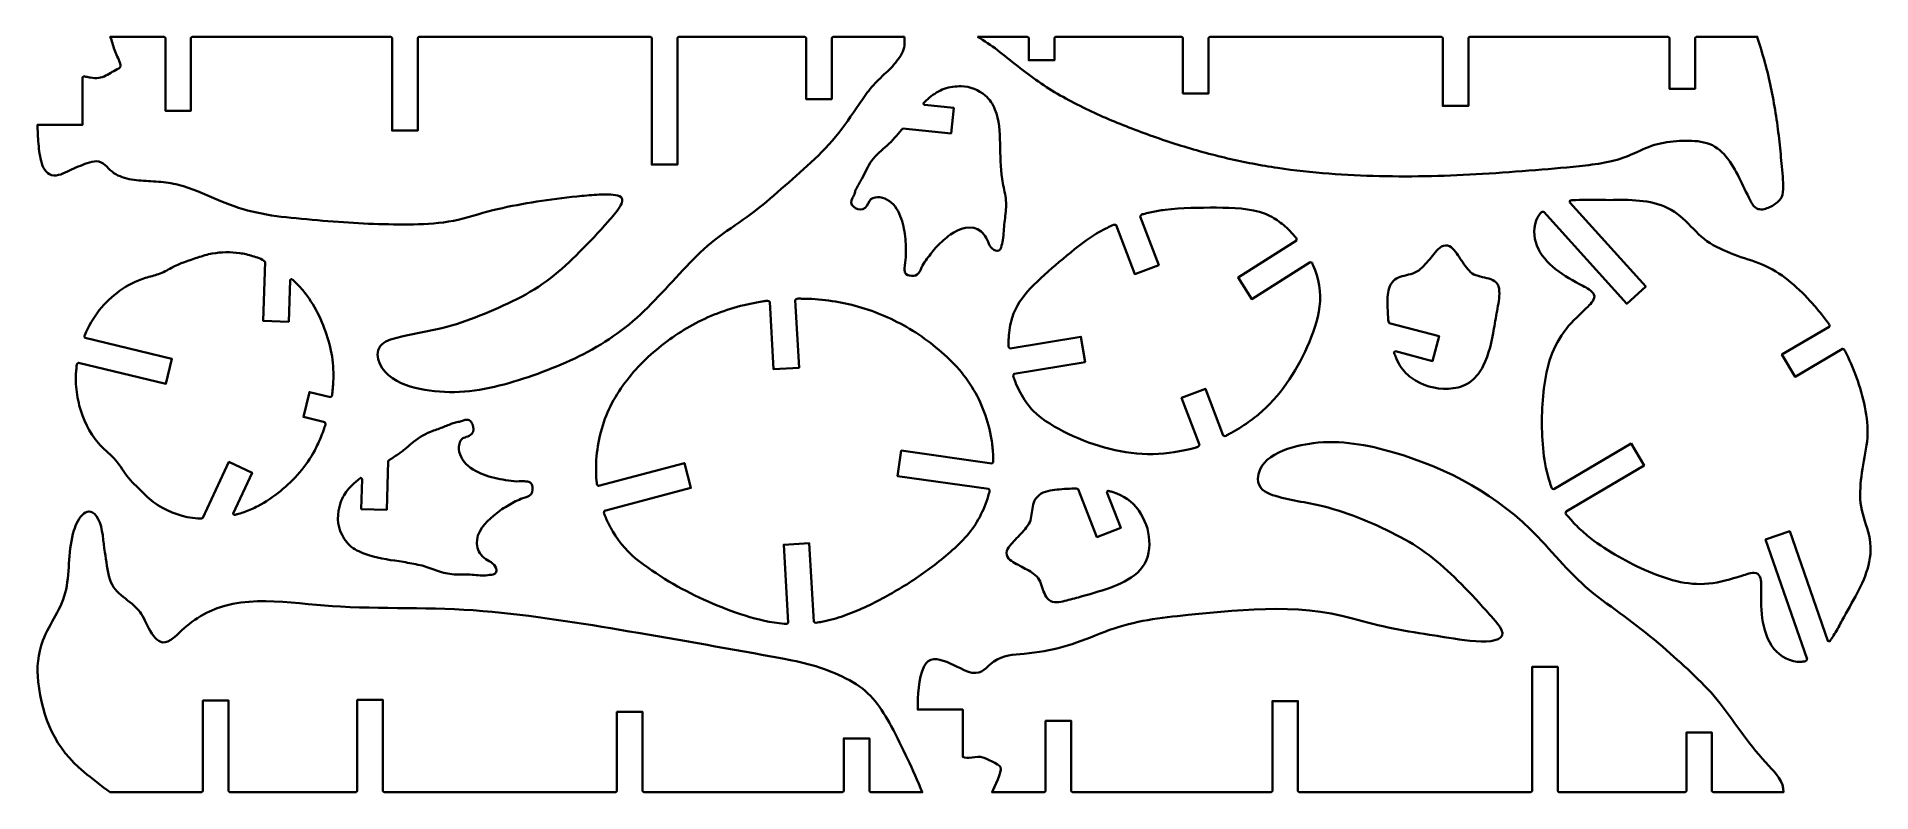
# Model space of a CAD drawing. Header units: inches. Extents: x 0 to 286, y -108 to 9.
import ezdxf

# ---------------------------------------------------------------- set-up
doc = ezdxf.new("R2010")
doc.units = ezdxf.units.IN
doc.header["$MEASUREMENT"] = 0
doc.layers.add('Ebene 1', color=7, linetype='Continuous')

msp = doc.modelspace()

# ---------------------------------------------------------------- linework, layer by layer
at = {"layer": 'Ebene 1', "color": 7, "lineweight": 35, "true_color": 0xffffff}
for points, knots in [([(135.28, 9.43), (135.28, 9.43), (124.11, 9.43), (124.11, 9.43), (124.11, 9.43), (123.91, 9.23), (123.91, 9.23), (123.91, 9.23), (123.91, -0.31), (123.91, -0.31), (123.91, -0.31), (119.91, -0.31), (119.91, -0.31), (119.91, -0.31), (119.91, 9.23), (119.91, 9.23), (119.91, 9.23), (119.71, 9.43), (119.71, 9.43), (119.71, 9.43), (100.03, 9.43), (100.03, 9.43), (100.03, 9.43), (99.83, 9.23), (99.83, 9.23), (99.83, 9.23), (99.83, -10.52), (99.83, -10.52), (99.83, -10.52), (95.83, -10.52), (95.83, -10.52), (95.83, -10.52), (95.83, 9.23), (95.83, 9.23), (95.83, 9.23), (95.63, 9.43), (95.63, 9.43), (95.63, 9.43), (59.52, 9.43), (59.52, 9.43), (59.52, 9.43), (59.32, 9.23), (59.32, 9.23), (59.32, 9.23), (59.32, -5.22), (59.32, -5.22), (59.32, -5.22), (55.32, -5.22), (55.32, -5.22), (55.32, -5.22), (55.32, 9.23), (55.32, 9.23), (55.32, 9.23), (55.12, 9.43), (55.12, 9.43), (55.12, 9.43), (24.15, 9.43), (24.15, 9.43), (24.15, 9.43), (23.95, 9.23), (23.95, 9.23), (23.95, 9.23), (23.95, -2.11), (23.95, -2.11), (23.95, -2.11), (19.95, -2.11), (19.95, -2.11), (19.95, -2.11), (19.95, 9.23), (19.95, 9.23), (19.95, 9.23), (19.75, 9.43), (19.75, 9.43), (19.75, 9.43), (11.35, 9.43), (11.35, 9.43), (11.62, 8.77), (11.79, 8.08), (12.02, 7.4), (12.26, 6.66), (12.63, 5.99), (12.89, 5.26), (13.03, 4.89), (13.01, 4.68), (12.67, 4.49), (12.34, 4.29), (12, 4.12), (11.67, 3.93), (11.02, 3.55), (10.31, 3.09), (9.56, 2.99), (9.13, 2.93), (8.69, 2.98), (8.27, 3.05), (8.03, 3.09), (7.8, 3.14), (7.56, 3.19), (7.5, 3.21), (7.31, 3.28), (7.24, 3.27), (7.16, 3.25), (7.08, 3.14), (7.01, 3.07), (7.01, 3.07), (7.01, -4.33), (7.01, -4.33), (7.01, -4.33), (3.01, -4.33), (3.01, -4.33), (3.01, -4.33), (2.83, -4.33), (2.83, -4.33), (2.83, -4.33), (0, -4.33), (0, -4.33), (0, -4.33), (0.01, -4.6), (0.01, -4.6), (0.04, -5.62), (0.09, -6.63), (0.19, -7.65), (0.29, -8.66), (0.43, -9.73), (0.81, -10.69), (1.18, -11.62), (1.85, -12.32), (2.92, -12.19), (3.88, -12.08), (4.79, -11.53), (5.66, -11.14), (6.57, -10.73), (7.52, -10.3), (8.5, -10.08), (8.98, -9.97), (9.47, -9.95), (9.93, -10.17), (10.38, -10.39), (10.72, -10.74), (11.07, -11.1), (11.8, -11.86), (12.59, -12.3), (13.6, -12.59), (14.55, -12.86), (15.57, -12.95), (16.55, -13.04), (17.58, -13.13), (18.61, -13.13), (19.64, -13.25), (20.71, -13.38), (21.72, -13.59), (22.76, -13.89), (24.76, -14.49), (26.66, -15.43), (28.59, -16.22), (30.42, -16.98), (32.29, -17.59), (34.22, -18.01), (36.24, -18.45), (38.3, -18.7), (40.36, -18.89), (42.56, -19.11), (44.77, -19.3), (46.98, -19.45), (49.05, -19.6), (51.12, -19.73), (53.2, -19.79), (55.28, -19.84), (57.37, -19.91), (59.45, -19.83), (61.52, -19.75), (63.63, -19.59), (65.64, -19.11), (67.7, -18.61), (69.72, -17.93), (71.79, -17.46), (73.8, -17), (75.84, -16.6), (77.88, -16.29), (79.96, -15.97), (82.05, -15.69), (84.15, -15.47), (85.18, -15.37), (86.22, -15.28), (87.25, -15.22), (88.2, -15.17), (89.23, -15.08), (90.17, -15.26), (90.56, -15.33), (91.13, -15.44), (91.23, -15.89), (91.32, -16.3), (91.08, -16.74), (90.87, -17.09), (90.36, -17.93), (89.66, -18.67), (89.01, -19.41), (87.6, -21.04), (86.1, -22.6), (84.58, -24.13), (83.15, -25.58), (81.64, -26.97), (80.03, -28.21), (78.4, -29.47), (76.65, -30.58), (74.8, -31.48), (72.9, -32.4), (70.98, -33.29), (69.02, -34.07), (67.09, -34.84), (65.13, -35.53), (63.11, -36.02), (61.1, -36.5), (59.04, -36.77), (57.04, -37.28), (56.03, -37.53), (54.9, -37.73), (54.02, -38.32), (53.15, -38.91), (52.9, -39.9), (53.15, -40.88), (53.67, -42.89), (55.56, -44.2), (57.43, -44.86), (59.39, -45.56), (61.42, -45.86), (63.49, -45.97), (65.59, -46.09), (67.7, -45.86), (69.76, -45.48), (71.81, -45.1), (73.82, -44.53), (75.8, -43.89), (77.81, -43.24), (79.78, -42.5), (81.72, -41.69), (83.6, -40.9), (85.45, -39.98), (87.21, -38.94), (88.98, -37.9), (90.71, -36.76), (92.29, -35.44), (93.91, -34.09), (95.41, -32.63), (96.86, -31.1), (98.33, -29.53), (99.77, -27.95), (101.26, -26.39), (102.65, -24.94), (104.08, -23.45), (105.68, -22.23), (107.33, -20.97), (109.07, -19.85), (110.74, -18.64), (112.39, -17.44), (113.96, -16.17), (115.47, -14.82), (117, -13.45), (118.57, -12.11), (120.09, -10.73), (121.66, -9.29), (123.18, -7.81), (124.52, -6.16), (125.84, -4.55), (127, -2.83), (128.17, -1.11), (128.73, -0.29), (129.29, 0.52), (129.92, 1.29), (130.57, 2.09), (131.31, 2.81), (132.06, 3.52), (132.78, 4.2), (133.5, 4.85), (134.09, 5.65), (134.62, 6.36), (135.17, 7.18), (135.28, 8.08), (135.28, 8.08), (135.28, 9.31), (135.28, 9.31), (135.28, 9.31), (135.28, 9.43), (135.28, 9.43)], [0, 0, 0, 0, 1, 1, 1, 2, 2, 2, 3, 3, 3, 4, 4, 4, 5, 5, 5, 6, 6, 6, 7, 7, 7, 8, 8, 8, 9, 9, 9, 10, 10, 10, 11, 11, 11, 12, 12, 12, 13, 13, 13, 14, 14, 14, 15, 15, 15, 16, 16, 16, 17, 17, 17, 18, 18, 18, 19, 19, 19, 20, 20, 20, 21, 21, 21, 22, 22, 22, 23, 23, 23, 24, 24, 24, 25, 25, 25, 26, 26, 26, 27, 27, 27, 28, 28, 28, 29, 29, 29, 30, 30, 30, 31, 31, 31, 32, 32, 32, 33, 33, 33, 34, 34, 34, 35, 35, 35, 36, 36, 36, 37, 37, 37, 38, 38, 38, 39, 39, 39, 40, 40, 40, 41, 41, 41, 42, 42, 42, 43, 43, 43, 44, 44, 44, 45, 45, 45, 46, 46, 46, 47, 47, 47, 48, 48, 48, 49, 49, 49, 50, 50, 50, 51, 51, 51, 52, 52, 52, 53, 53, 53, 54, 54, 54, 55, 55, 55, 56, 56, 56, 57, 57, 57, 58, 58, 58, 59, 59, 59, 60, 60, 60, 61, 61, 61, 62, 62, 62, 63, 63, 63, 64, 64, 64, 65, 65, 65, 66, 66, 66, 67, 67, 67, 68, 68, 68, 69, 69, 69, 70, 70, 70, 71, 71, 71, 72, 72, 72, 73, 73, 73, 74, 74, 74, 75, 75, 75, 76, 76, 76, 77, 77, 77, 78, 78, 78, 79, 79, 79, 80, 80, 80, 81, 81, 81, 82, 82, 82, 83, 83, 83, 84, 84, 84, 85, 85, 85, 86, 86, 86, 87, 87, 87, 88, 88, 88, 89, 89, 89, 90, 90, 90, 91, 91, 91, 92, 92, 92, 93, 93, 93, 94, 94, 94, 94]), ([(146.65, 9.43), (146.65, 9.43), (154.44, 9.43), (154.44, 9.43), (154.44, 9.43), (154.64, 9.23), (154.64, 9.23), (154.64, 9.23), (154.64, 5.76), (154.64, 5.76), (154.64, 5.76), (158.64, 5.76), (158.64, 5.76), (158.64, 5.76), (158.64, 9.23), (158.64, 9.23), (158.64, 9.23), (158.84, 9.43), (158.84, 9.43), (158.84, 9.43), (178.51, 9.43), (178.51, 9.43), (178.51, 9.43), (178.71, 9.23), (178.71, 9.23), (178.71, 9.23), (178.71, 0.59), (178.71, 0.59), (178.71, 0.59), (182.71, 0.59), (182.71, 0.59), (182.71, 0.59), (182.71, 9.23), (182.71, 9.23), (182.71, 9.23), (182.91, 9.43), (182.91, 9.43), (182.91, 9.43), (219.03, 9.43), (219.03, 9.43), (219.03, 9.43), (219.23, 9.23), (219.23, 9.23), (219.23, 9.23), (219.23, -1.37), (219.23, -1.37), (219.23, -1.37), (223.23, -1.37), (223.23, -1.37), (223.23, -1.37), (223.23, 9.23), (223.23, 9.23), (223.23, 9.23), (223.43, 9.43), (223.43, 9.43), (223.43, 9.43), (254.4, 9.43), (254.4, 9.43), (254.4, 9.43), (254.6, 9.23), (254.6, 9.23), (254.6, 9.23), (254.6, 1.31), (254.6, 1.31), (254.6, 1.31), (258.6, 1.31), (258.6, 1.31), (258.6, 1.31), (258.6, 9.23), (258.6, 9.23), (258.6, 9.23), (258.8, 9.43), (258.8, 9.43), (258.8, 9.43), (268.29, 9.43), (268.29, 9.43), (268.29, 9.43), (268.36, 9.2), (268.36, 9.2), (269.15, 6.67), (269.9, 4.13), (270.43, 1.53), (270.98, -1.13), (271.4, -3.8), (271.71, -6.49), (271.86, -7.77), (271.97, -9.05), (272.09, -10.33), (272.21, -11.67), (272.37, -13.03), (272.33, -14.37), (272.32, -14.98), (272.22, -15.52), (271.81, -16), (271.38, -16.49), (270.82, -16.88), (270.23, -17.16), (269.69, -17.41), (269.04, -17.61), (268.45, -17.44), (267.79, -17.26), (267.47, -16.63), (267.19, -16.06), (266, -13.74), (265.07, -11.3), (263.42, -9.25), (262.63, -8.28), (261.64, -7.53), (260.44, -7.17), (259.23, -6.81), (257.93, -6.77), (256.67, -6.8), (255.35, -6.84), (254.03, -6.99), (252.75, -7.32), (251.46, -7.64), (250.27, -8.22), (249.07, -8.77), (247.93, -9.29), (246.77, -9.73), (245.54, -10), (244.22, -10.3), (242.87, -10.48), (241.52, -10.64), (238.93, -10.95), (236.32, -11.16), (233.72, -11.37), (230.96, -11.59), (228.19, -11.8), (225.42, -11.96), (222.78, -12.12), (220.12, -12.24), (217.47, -12.3), (214.77, -12.36), (212.07, -12.37), (209.38, -12.31), (206.74, -12.25), (204.1, -12.12), (201.47, -11.92), (198.8, -11.72), (196.14, -11.44), (193.5, -11.03), (190.87, -10.63), (188.27, -10.15), (185.68, -9.54), (183.08, -8.93), (180.49, -8.23), (177.94, -7.42), (175.36, -6.6), (172.81, -5.7), (170.28, -4.72), (167.86, -3.78), (165.45, -2.76), (163.12, -1.6), (160.71, -0.41), (158.35, 0.88), (156.15, 2.42), (153.94, 3.97), (151.89, 5.71), (149.76, 7.35), (148.77, 8.12), (147.72, 8.79), (146.65, 9.43)], [0, 0, 0, 0, 1, 1, 1, 2, 2, 2, 3, 3, 3, 4, 4, 4, 5, 5, 5, 6, 6, 6, 7, 7, 7, 8, 8, 8, 9, 9, 9, 10, 10, 10, 11, 11, 11, 12, 12, 12, 13, 13, 13, 14, 14, 14, 15, 15, 15, 16, 16, 16, 17, 17, 17, 18, 18, 18, 19, 19, 19, 20, 20, 20, 21, 21, 21, 22, 22, 22, 23, 23, 23, 24, 24, 24, 25, 25, 25, 26, 26, 26, 27, 27, 27, 28, 28, 28, 29, 29, 29, 30, 30, 30, 31, 31, 31, 32, 32, 32, 33, 33, 33, 34, 34, 34, 35, 35, 35, 36, 36, 36, 37, 37, 37, 38, 38, 38, 39, 39, 39, 40, 40, 40, 41, 41, 41, 42, 42, 42, 43, 43, 43, 44, 44, 44, 45, 45, 45, 46, 46, 46, 47, 47, 47, 48, 48, 48, 49, 49, 49, 50, 50, 50, 51, 51, 51, 52, 52, 52, 53, 53, 53, 54, 54, 54, 54]), ([(135.33, -27.33), (135.5, -27.76), (135.97, -27.84), (136.38, -27.87), (136.83, -27.9), (137.16, -27.81), (137.45, -27.45), (137.74, -27.08), (137.88, -26.67), (138.08, -26.26), (138.27, -25.88), (138.5, -25.53), (138.77, -25.21), (139.31, -24.59), (139.73, -23.89), (140.31, -23.28), (140.96, -22.6), (141.67, -21.99), (142.43, -21.43), (143.71, -20.49), (145.83, -19.74), (147.2, -20.95), (147.51, -21.23), (147.82, -21.58), (148.02, -21.95), (148.23, -22.34), (148.35, -22.78), (148.57, -23.17), (148.92, -23.79), (150.04, -24.47), (150.33, -23.43), (150.43, -23.07), (150.58, -22.66), (150.63, -22.29), (150.71, -21.82), (150.71, -21.34), (150.75, -20.87), (150.81, -19.97), (150.92, -19.09), (151.03, -18.2), (151.14, -17.26), (151.14, -16.38), (151.01, -15.44), (150.88, -14.54), (150.61, -13.66), (150.49, -12.76), (150.23, -10.93), (150.23, -9.08), (150.18, -7.24), (150.13, -5.46), (150.06, -3.57), (149.38, -1.9), (149.04, -1.05), (148.55, -0.33), (147.86, 0.27), (146.85, 1.14), (145.47, 1.68), (144.13, 1.69), (143.25, 1.7), (142.3, 1.64), (141.47, 1.31), (140.66, 0.98), (139.84, 0.52), (139.18, -0.07), (138.84, -0.36), (138.48, -0.66), (138.18, -1), (138.18, -1), (138.36, -1.21), (138.36, -1.21), (138.36, -1.21), (142.94, -1.67), (142.94, -1.67), (142.94, -1.67), (142.54, -5.65), (142.54, -5.65), (142.54, -5.65), (135.01, -4.9), (135.01, -4.9), (135.01, -4.9), (134.79, -5.08), (134.79, -5.08), (134.08, -5.92), (133.39, -6.79), (132.56, -7.52), (131.71, -8.27), (130.83, -8.98), (130.15, -9.9), (129.52, -10.77), (129.15, -11.8), (128.61, -12.71), (128.32, -13.21), (128.02, -13.71), (127.76, -14.22), (127.7, -14.35), (127.64, -14.47), (127.58, -14.59), (127.54, -14.7), (127.55, -14.8), (127.52, -14.9), (127.45, -15.18), (127.27, -15.46), (127.15, -15.72), (126.9, -16.22), (126.82, -16.69), (127.3, -17.07), (127.69, -17.38), (128.29, -17.67), (128.78, -17.47), (129.31, -17.25), (129.51, -16.65), (129.78, -16.2), (130.05, -15.75), (130.54, -15.64), (131.03, -15.6), (132.11, -15.54), (133.16, -16.24), (133.79, -17.06), (134.49, -17.96), (134.83, -19.08), (135.09, -20.17), (135.34, -21.2), (135.46, -22.25), (135.45, -23.3), (135.44, -23.85), (135.51, -24.39), (135.48, -24.94), (135.45, -25.52), (135.29, -26.08), (135.26, -26.66), (135.25, -26.89), (135.29, -27.11), (135.33, -27.33)], [0, 0, 0, 0, 1, 1, 1, 2, 2, 2, 3, 3, 3, 4, 4, 4, 5, 5, 5, 6, 6, 6, 7, 7, 7, 8, 8, 8, 9, 9, 9, 10, 10, 10, 11, 11, 11, 12, 12, 12, 13, 13, 13, 14, 14, 14, 15, 15, 15, 16, 16, 16, 17, 17, 17, 18, 18, 18, 19, 19, 19, 20, 20, 20, 21, 21, 21, 22, 22, 22, 23, 23, 23, 24, 24, 24, 25, 25, 25, 26, 26, 26, 27, 27, 27, 28, 28, 28, 29, 29, 29, 30, 30, 30, 31, 31, 31, 32, 32, 32, 33, 33, 33, 34, 34, 34, 35, 35, 35, 36, 36, 36, 37, 37, 37, 38, 38, 38, 39, 39, 39, 40, 40, 40, 41, 41, 41, 42, 42, 42, 43, 43, 43, 44, 44, 44, 44]), ([(234.04, -18.75), (233.32, -20.05), (233.41, -21.79), (233.92, -23.14), (234.48, -24.62), (235.63, -25.84), (236.85, -26.81), (238.17, -27.87), (239.64, -28.64), (241.11, -29.44), (241.7, -29.76), (242.54, -30.14), (242.82, -30.78), (243.12, -31.48), (242.33, -32.19), (241.9, -32.63), (240.75, -33.81), (239.5, -34.86), (238.48, -36.16), (237.45, -37.48), (236.67, -38.9), (236.11, -40.48), (235.55, -42.07), (235.23, -43.74), (235.01, -45.41), (234.8, -47.05), (234.72, -48.72), (234.71, -50.38), (234.7, -52.04), (234.77, -53.7), (234.95, -55.36), (235.13, -56.99), (235.47, -58.6), (235.97, -60.17), (236.02, -60.35), (236.08, -60.52), (236.15, -60.7), (236.26, -61), (236.25, -61.03), (236.55, -61.11), (236.55, -61.11), (248.61, -54.01), (248.61, -54.01), (248.61, -54.01), (250.64, -57.46), (250.64, -57.46), (250.64, -57.46), (238.48, -64.62), (238.48, -64.62), (238.46, -64.69), (238.39, -64.82), (238.4, -64.89), (238.42, -64.99), (238.59, -65.13), (238.65, -65.21), (238.78, -65.37), (238.9, -65.52), (239.04, -65.68), (239.32, -66.01), (239.61, -66.33), (239.91, -66.64), (240.5, -67.25), (241.14, -67.82), (241.79, -68.36), (243.14, -69.46), (244.59, -70.45), (246.1, -71.32), (247.61, -72.19), (249.14, -73.01), (250.72, -73.72), (252.35, -74.44), (254.01, -75.06), (255.74, -75.47), (257.36, -75.86), (259.04, -76.03), (260.7, -75.86), (262.48, -75.68), (264.18, -75.16), (265.88, -74.64), (266.54, -74.44), (267.41, -74.06), (268.11, -74.24), (268.89, -74.44), (268.9, -75.49), (268.91, -76.14), (268.95, -77.85), (268.83, -79.54), (269.07, -81.24), (269.31, -82.94), (269.82, -84.66), (270.91, -86.01), (271.9, -87.23), (273.53, -88.13), (275.13, -88.05), (275.31, -88.04), (275.49, -88.02), (275.67, -87.98), (275.94, -87.92), (275.95, -87.91), (276.07, -87.66), (276.07, -87.66), (269.6, -69), (269.6, -69), (269.6, -69), (273.38, -67.69), (273.38, -67.69), (273.38, -67.69), (279.31, -84.78), (279.31, -84.78), (279.59, -84.92), (279.55, -84.92), (279.73, -84.66), (279.84, -84.5), (279.96, -84.34), (280.07, -84.18), (280.27, -83.87), (280.47, -83.54), (280.65, -83.21), (281.07, -82.49), (281.44, -81.75), (281.85, -81.03), (282.63, -79.63), (283.44, -78.24), (284.17, -76.81), (284.88, -75.43), (285.46, -73.99), (285.78, -72.45), (286.09, -70.88), (286.03, -69.32), (285.6, -67.78), (285.19, -66.27), (284.58, -64.81), (284.42, -63.25), (284.26, -61.69), (284.42, -60.11), (284.63, -58.55), (284.85, -56.92), (285.21, -55.31), (285.43, -53.68), (285.64, -52.1), (285.48, -50.46), (285.2, -48.9), (284.92, -47.32), (284.48, -45.77), (283.97, -44.25), (283.48, -42.8), (282.9, -41.38), (282.22, -40), (282.16, -39.86), (282.09, -39.73), (282.01, -39.59), (281.88, -39.33), (281.88, -39.31), (281.6, -39.24), (281.6, -39.24), (274.19, -43.6), (274.19, -43.6), (274.19, -43.6), (272.16, -40.15), (272.16, -40.15), (272.16, -40.15), (279.53, -35.82), (279.53, -35.82), (279.6, -35.55), (279.59, -35.54), (279.43, -35.32), (279.33, -35.17), (279.23, -35.03), (279.12, -34.89), (278.92, -34.61), (278.71, -34.34), (278.5, -34.07), (277.99, -33.43), (277.47, -32.8), (276.92, -32.19), (275.88, -31.02), (274.77, -29.9), (273.56, -28.91), (272.35, -27.9), (271.06, -26.99), (269.63, -26.33), (268.2, -25.68), (266.67, -25.28), (265.2, -24.73), (263.73, -24.18), (262.28, -23.59), (260.94, -22.77), (259.61, -21.95), (258.64, -20.83), (257.55, -19.73), (256.45, -18.61), (255.3, -17.66), (253.84, -17.05), (252.41, -16.46), (250.89, -16.21), (249.35, -16.09), (247.8, -15.96), (246.23, -16.06), (244.67, -16.03), (243.1, -16.01), (241.52, -15.95), (239.96, -16.05), (239.72, -16.07), (239.43, -16.06), (239.21, -16.12), (239.19, -16.13), (239.1, -16.12), (239.09, -16.13), (239.05, -16.17), (239.07, -16.36), (239.07, -16.42), (239.07, -16.42), (250.91, -29.53), (250.91, -29.53), (250.91, -29.53), (247.94, -32.21), (247.94, -32.21), (247.94, -32.21), (234.99, -17.86), (234.99, -17.86), (234.68, -17.85), (234.65, -17.88), (234.45, -18.12), (234.29, -18.32), (234.16, -18.53), (234.04, -18.75)], [0, 0, 0, 0, 1, 1, 1, 2, 2, 2, 3, 3, 3, 4, 4, 4, 5, 5, 5, 6, 6, 6, 7, 7, 7, 8, 8, 8, 9, 9, 9, 10, 10, 10, 11, 11, 11, 12, 12, 12, 13, 13, 13, 14, 14, 14, 15, 15, 15, 16, 16, 16, 17, 17, 17, 18, 18, 18, 19, 19, 19, 20, 20, 20, 21, 21, 21, 22, 22, 22, 23, 23, 23, 24, 24, 24, 25, 25, 25, 26, 26, 26, 27, 27, 27, 28, 28, 28, 29, 29, 29, 30, 30, 30, 31, 31, 31, 32, 32, 32, 33, 33, 33, 34, 34, 34, 35, 35, 35, 36, 36, 36, 37, 37, 37, 38, 38, 38, 39, 39, 39, 40, 40, 40, 41, 41, 41, 42, 42, 42, 43, 43, 43, 44, 44, 44, 45, 45, 45, 46, 46, 46, 47, 47, 47, 48, 48, 48, 49, 49, 49, 50, 50, 50, 51, 51, 51, 52, 52, 52, 53, 53, 53, 54, 54, 54, 55, 55, 55, 56, 56, 56, 57, 57, 57, 58, 58, 58, 59, 59, 59, 60, 60, 60, 61, 61, 61, 62, 62, 62, 63, 63, 63, 64, 64, 64, 65, 65, 65, 66, 66, 66, 67, 67, 67, 68, 68, 68, 69, 69, 69, 70, 70, 70, 71, 71, 71, 72, 72, 72, 73, 73, 73, 74, 74, 74, 75, 75, 75, 75]), ([(191.57, -18.19), (189.13, -17.3), (186.5, -17.25), (183.94, -17.23), (181.28, -17.22), (178.56, -17.24), (175.91, -17.57), (175.2, -17.65), (174.49, -17.78), (173.79, -17.93), (173.45, -18), (173.11, -18.09), (172.76, -18.17), (172.64, -18.21), (172.51, -18.24), (172.39, -18.27), (172.15, -18.34), (172.15, -18.37), (172.05, -18.6), (172.05, -18.6), (174.92, -26.18), (174.92, -26.18), (174.92, -26.18), (171.18, -27.6), (171.18, -27.6), (171.18, -27.6), (168.29, -19.97), (168.29, -19.97), (168.1, -19.88), (168.06, -19.84), (167.87, -19.93), (167.55, -20.07), (167.23, -20.2), (166.92, -20.35), (166, -20.79), (165.12, -21.31), (164.27, -21.87), (162.56, -23.02), (160.99, -24.37), (159.41, -25.7), (157.85, -27.01), (156.33, -28.34), (154.93, -29.81), (153.66, -31.16), (152.61, -32.6), (152.06, -34.4), (151.75, -35.41), (151.58, -36.46), (151.52, -37.52), (151.5, -37.91), (151.48, -38.3), (151.5, -38.69), (151.51, -38.99), (151.49, -39.01), (151.74, -39.19), (151.74, -39.19), (162.78, -37.36), (162.78, -37.36), (162.78, -37.36), (163.43, -41.31), (163.43, -41.31), (163.43, -41.31), (152.37, -43.14), (152.37, -43.14), (152.28, -43.27), (152.22, -43.31), (152.24, -43.47), (152.25, -43.6), (152.33, -43.76), (152.38, -43.89), (152.46, -44.14), (152.56, -44.39), (152.65, -44.64), (152.85, -45.15), (153.09, -45.63), (153.35, -46.11), (153.89, -47.12), (154.52, -48.07), (155.33, -48.89), (156.86, -50.41), (158.87, -51.55), (160.8, -52.48), (162.87, -53.48), (165.06, -54.29), (167.29, -54.85), (169.51, -55.41), (171.76, -55.72), (174.05, -55.65), (176.26, -55.58), (178.46, -55.26), (180.59, -54.66), (180.73, -54.61), (180.97, -54.59), (181.09, -54.5), (181.19, -54.44), (181.21, -54.34), (181.27, -54.23), (181.27, -54.23), (178.48, -46.88), (178.48, -46.88), (178.48, -46.88), (182.22, -45.46), (182.22, -45.46), (182.22, -45.46), (184.98, -52.75), (184.98, -52.75), (185.1, -52.8), (185.18, -52.86), (185.29, -52.84), (185.46, -52.82), (185.67, -52.64), (185.82, -52.57), (186.03, -52.46), (186.24, -52.35), (186.44, -52.23), (186.93, -51.96), (187.41, -51.67), (187.88, -51.37), (188.78, -50.78), (189.65, -50.16), (190.48, -49.47), (192.16, -48.07), (193.64, -46.45), (194.88, -44.65), (196.12, -42.84), (197.22, -40.92), (198.1, -38.92), (198.98, -36.93), (199.74, -34.8), (200.03, -32.63), (200.31, -30.52), (199.89, -28.18), (199.01, -26.23), (198.96, -26.13), (198.91, -25.94), (198.84, -25.85), (198.76, -25.76), (198.67, -25.76), (198.53, -25.73), (198.53, -25.73), (189.44, -31.48), (189.44, -31.48), (189.44, -31.48), (187.3, -28.1), (187.3, -28.1), (187.3, -28.1), (196.41, -22.34), (196.41, -22.34), (196.47, -22.04), (196.45, -22.04), (196.26, -21.81), (196.14, -21.67), (196.02, -21.53), (195.9, -21.4), (195.58, -21.05), (195.25, -20.72), (194.91, -20.4), (194.29, -19.82), (193.6, -19.29), (192.87, -18.85), (192.44, -18.6), (192.02, -18.39), (191.57, -18.19)], [0, 0, 0, 0, 1, 1, 1, 2, 2, 2, 3, 3, 3, 4, 4, 4, 5, 5, 5, 6, 6, 6, 7, 7, 7, 8, 8, 8, 9, 9, 9, 10, 10, 10, 11, 11, 11, 12, 12, 12, 13, 13, 13, 14, 14, 14, 15, 15, 15, 16, 16, 16, 17, 17, 17, 18, 18, 18, 19, 19, 19, 20, 20, 20, 21, 21, 21, 22, 22, 22, 23, 23, 23, 24, 24, 24, 25, 25, 25, 26, 26, 26, 27, 27, 27, 28, 28, 28, 29, 29, 29, 30, 30, 30, 31, 31, 31, 32, 32, 32, 33, 33, 33, 34, 34, 34, 35, 35, 35, 36, 36, 36, 37, 37, 37, 38, 38, 38, 39, 39, 39, 40, 40, 40, 41, 41, 41, 42, 42, 42, 43, 43, 43, 44, 44, 44, 45, 45, 45, 46, 46, 46, 47, 47, 47, 48, 48, 48, 49, 49, 49, 50, 50, 50, 51, 51, 51, 52, 52, 52, 53, 53, 53, 54, 54, 54, 54]), ([(25.02, -25), (23.61, -25.47), (22.2, -25.88), (20.89, -26.63), (20.24, -26.99), (19.61, -27.33), (18.9, -27.59), (18.23, -27.83), (17.52, -27.98), (16.83, -28.19), (15.39, -28.65), (14.01, -29.3), (12.8, -30.21), (11.63, -31.1), (10.57, -32.08), (9.65, -33.23), (8.72, -34.4), (7.96, -35.71), (7.39, -37.09), (7.29, -37.33), (7.3, -37.33), (7.44, -37.55), (7.44, -37.55), (20.97, -40.81), (20.97, -40.81), (20.97, -40.81), (20.04, -44.7), (20.04, -44.7), (20.04, -44.7), (6.4, -41.42), (6.4, -41.42), (6.29, -41.49), (6.2, -41.52), (6.15, -41.63), (6.09, -41.76), (6.11, -41.98), (6.09, -42.12), (6.05, -42.44), (6.04, -42.75), (6.01, -43.06), (5.98, -43.62), (5.99, -44.18), (6.01, -44.74), (6.06, -45.87), (6.25, -46.99), (6.53, -48.09), (7.07, -50.21), (8.09, -52.29), (9.52, -53.96), (10.26, -54.82), (11.17, -55.52), (11.95, -56.35), (12.73, -57.17), (13.27, -58.15), (13.96, -59.05), (14.65, -59.95), (15.52, -60.72), (16.32, -61.53), (17.08, -62.3), (17.85, -63.03), (18.78, -63.61), (20.66, -64.78), (22.8, -65.55), (25.02, -65.7), (25.32, -65.72), (25.53, -65.73), (25.81, -65.62), (25.81, -65.62), (29.86, -56.89), (29.86, -56.89), (29.86, -56.89), (33.49, -58.58), (33.49, -58.58), (33.49, -58.58), (30.55, -64.9), (30.55, -64.9), (30.64, -65.14), (30.6, -65.18), (30.85, -65.12), (31.02, -65.07), (31.19, -65.03), (31.36, -64.98), (31.7, -64.88), (32.03, -64.78), (32.36, -64.66), (33.05, -64.4), (33.72, -64.11), (34.38, -63.77), (35.63, -63.13), (36.81, -62.32), (37.9, -61.43), (40.06, -59.66), (41.93, -57.56), (43.25, -55.08), (43.62, -54.37), (43.97, -53.65), (44.27, -52.91), (44.43, -52.5), (44.57, -52.1), (44.71, -51.69), (44.76, -51.54), (44.81, -51.39), (44.86, -51.23), (44.95, -50.95), (44.97, -50.92), (44.81, -50.67), (44.81, -50.67), (41.49, -49.87), (41.49, -49.87), (41.49, -49.87), (42.42, -45.98), (42.42, -45.98), (42.42, -45.98), (45.69, -46.77), (45.69, -46.77), (45.86, -46.67), (45.9, -46.66), (45.95, -46.48), (45.99, -46.3), (46, -46.11), (46.02, -45.94), (46.06, -45.59), (46.09, -45.23), (46.12, -44.88), (46.16, -44.22), (46.18, -43.57), (46.16, -42.91), (46.13, -41.61), (46, -40.28), (45.68, -39.01), (45, -36.31), (43.95, -33.72), (42.38, -31.42), (41.97, -30.82), (41.51, -30.23), (41.02, -29.69), (40.78, -29.43), (40.53, -29.17), (40.27, -28.92), (40.12, -28.78), (39.97, -28.64), (39.82, -28.5), (39.62, -28.31), (39.63, -28.33), (39.42, -28.52), (39.42, -28.52), (39.2, -35.01), (39.2, -35.01), (39.2, -35.01), (35.2, -34.87), (35.2, -34.87), (35.2, -34.87), (35.52, -25.68), (35.52, -25.68), (35.05, -25.18), (34.18, -24.97), (33.54, -24.77), (32.9, -24.57), (32.23, -24.42), (31.56, -24.32), (30.13, -24.11), (28.69, -24.15), (27.27, -24.38), (26.49, -24.5), (25.77, -24.79), (25.02, -25)], [0, 0, 0, 0, 1, 1, 1, 2, 2, 2, 3, 3, 3, 4, 4, 4, 5, 5, 5, 6, 6, 6, 7, 7, 7, 8, 8, 8, 9, 9, 9, 10, 10, 10, 11, 11, 11, 12, 12, 12, 13, 13, 13, 14, 14, 14, 15, 15, 15, 16, 16, 16, 17, 17, 17, 18, 18, 18, 19, 19, 19, 20, 20, 20, 21, 21, 21, 22, 22, 22, 23, 23, 23, 24, 24, 24, 25, 25, 25, 26, 26, 26, 27, 27, 27, 28, 28, 28, 29, 29, 29, 30, 30, 30, 31, 31, 31, 32, 32, 32, 33, 33, 33, 34, 34, 34, 35, 35, 35, 36, 36, 36, 37, 37, 37, 38, 38, 38, 39, 39, 39, 40, 40, 40, 41, 41, 41, 42, 42, 42, 43, 43, 43, 44, 44, 44, 45, 45, 45, 46, 46, 46, 47, 47, 47, 48, 48, 48, 49, 49, 49, 50, 50, 50, 51, 51, 51, 52, 52, 52, 53, 53, 53, 54, 54, 54, 55, 55, 55, 55]), ([(227.8, -29.17), (227.21, -28.42), (226.32, -28.25), (225.43, -28.06), (224.98, -27.96), (224.51, -27.83), (224.08, -27.64), (223.71, -27.48), (223.41, -27.12), (223.16, -26.82), (222.57, -26.13), (222.11, -25.38), (221.59, -24.64), (221.16, -24.04), (220.53, -23.06), (219.68, -23.12), (218.8, -23.17), (218.13, -24.09), (217.63, -24.72), (217.06, -25.44), (216.45, -26.16), (215.78, -26.79), (215.07, -27.46), (214.14, -27.6), (213.22, -27.84), (212.4, -28.04), (211.57, -28.39), (211.14, -29.16), (210.69, -29.94), (210.61, -30.98), (210.61, -31.86), (210.61, -32.77), (210.67, -33.68), (210.72, -34.58), (210.73, -34.85), (210.76, -35), (210.9, -35.22), (210.9, -35.22), (218.66, -37.28), (218.66, -37.28), (218.66, -37.28), (217.63, -41.15), (217.63, -41.15), (217.63, -41.15), (211.85, -39.61), (211.85, -39.61), (211.73, -39.68), (211.63, -39.7), (211.62, -39.81), (211.61, -39.88), (211.68, -40), (211.71, -40.06), (211.81, -40.32), (211.92, -40.58), (212.03, -40.83), (212.23, -41.29), (212.48, -41.74), (212.77, -42.15), (213.35, -42.99), (214.11, -43.67), (214.98, -44.19), (216.72, -45.24), (218.87, -45.69), (220.88, -45.4), (221.89, -45.25), (222.91, -44.91), (223.7, -44.26), (224.49, -43.61), (225.09, -42.81), (225.55, -41.9), (226.46, -40.1), (226.9, -38.05), (227.23, -36.08), (227.4, -35.03), (227.6, -33.98), (227.78, -32.93), (227.95, -31.94), (228.18, -30.86), (228.02, -29.85), (227.98, -29.62), (227.92, -29.37), (227.8, -29.17)], [0, 0, 0, 0, 1, 1, 1, 2, 2, 2, 3, 3, 3, 4, 4, 4, 5, 5, 5, 6, 6, 6, 7, 7, 7, 8, 8, 8, 9, 9, 9, 10, 10, 10, 11, 11, 11, 12, 12, 12, 13, 13, 13, 14, 14, 14, 15, 15, 15, 16, 16, 16, 17, 17, 17, 18, 18, 18, 19, 19, 19, 20, 20, 20, 21, 21, 21, 22, 22, 22, 23, 23, 23, 24, 24, 24, 25, 25, 25, 26, 26, 26, 27, 27, 27, 27]), ([(89.77, -67.74), (90.84, -69.57), (92.23, -71.14), (93.93, -72.41), (95.62, -73.67), (97.37, -74.84), (99.19, -75.91), (100.93, -76.93), (102.76, -77.82), (104.61, -78.64), (106.5, -79.46), (108.42, -80.24), (110.39, -80.84), (112.38, -81.46), (114.42, -81.94), (116.49, -82.12), (116.61, -82.13), (116.77, -82.17), (116.88, -82.15), (116.98, -82.12), (117.04, -82.02), (117.12, -81.94), (117.12, -81.94), (116.42, -69.79), (116.42, -69.79), (116.42, -69.79), (120.41, -69.56), (120.41, -69.56), (120.41, -69.56), (121.12, -81.8), (121.12, -81.8), (121.26, -81.93), (121.28, -81.98), (121.46, -81.97), (121.62, -81.96), (121.78, -81.92), (121.94, -81.89), (122.23, -81.84), (122.53, -81.78), (122.82, -81.72), (123.4, -81.59), (123.98, -81.44), (124.55, -81.28), (125.65, -80.95), (126.73, -80.55), (127.8, -80.11), (129.98, -79.21), (132.06, -78.07), (134.09, -76.88), (136.13, -75.7), (138.12, -74.39), (139.98, -72.92), (141.85, -71.45), (143.76, -69.87), (145.29, -68.04), (146.79, -66.24), (147.82, -64.03), (148.44, -61.79), (148.48, -61.67), (148.53, -61.54), (148.54, -61.42), (148.55, -61.26), (148.5, -61.23), (148.39, -61.09), (148.39, -61.09), (134.19, -59.08), (134.19, -59.08), (134.19, -59.08), (134.75, -55.12), (134.75, -55.12), (134.75, -55.12), (148.89, -57.12), (148.89, -57.12), (149.07, -56.98), (149.12, -56.98), (149.11, -56.76), (149.11, -56.58), (149.12, -56.4), (149.11, -56.23), (149.1, -55.82), (149.07, -55.42), (149.04, -55.02), (148.98, -54.29), (148.88, -53.57), (148.75, -52.86), (148.49, -51.39), (148.05, -49.96), (147.51, -48.58), (146.44, -45.86), (144.73, -43.34), (142.67, -41.28), (140.55, -39.16), (138.17, -37.34), (135.58, -35.84), (133.06, -34.4), (130.37, -33.28), (127.57, -32.53), (124.86, -31.81), (122.03, -31.44), (119.22, -31.43), (119, -31.42), (118.72, -31.38), (118.51, -31.43), (118.36, -31.46), (118.33, -31.51), (118.22, -31.64), (118.22, -31.64), (118.83, -42.19), (118.83, -42.19), (118.83, -42.19), (114.83, -42.42), (114.83, -42.42), (114.83, -42.42), (114.23, -31.92), (114.23, -31.92), (114.1, -31.81), (114.06, -31.75), (113.91, -31.74), (113.73, -31.73), (113.5, -31.8), (113.32, -31.83), (112.94, -31.88), (112.56, -31.95), (112.19, -32.01), (111.53, -32.13), (110.88, -32.27), (110.23, -32.43), (108.82, -32.77), (107.43, -33.2), (106.07, -33.72), (103.43, -34.73), (100.94, -36.11), (98.64, -37.76), (96.3, -39.45), (94.12, -41.43), (92.31, -43.69), (90.52, -45.93), (89.02, -48.44), (88.18, -51.2), (87.32, -54.01), (86.97, -56.92), (87.22, -59.86), (87.24, -60.01), (87.25, -60.16), (87.27, -60.31), (87.3, -60.52), (87.35, -60.52), (87.54, -60.63), (87.54, -60.63), (100.92, -57.07), (100.92, -57.07), (100.92, -57.07), (101.95, -60.93), (101.95, -60.93), (101.95, -60.93), (88.48, -64.52), (88.48, -64.52), (88.4, -64.66), (88.35, -64.71), (88.37, -64.85), (88.4, -65.01), (88.5, -65.18), (88.56, -65.33), (88.68, -65.62), (88.81, -65.91), (88.95, -66.2), (89.2, -66.73), (89.47, -67.24), (89.77, -67.74)], [0, 0, 0, 0, 1, 1, 1, 2, 2, 2, 3, 3, 3, 4, 4, 4, 5, 5, 5, 6, 6, 6, 7, 7, 7, 8, 8, 8, 9, 9, 9, 10, 10, 10, 11, 11, 11, 12, 12, 12, 13, 13, 13, 14, 14, 14, 15, 15, 15, 16, 16, 16, 17, 17, 17, 18, 18, 18, 19, 19, 19, 20, 20, 20, 21, 21, 21, 22, 22, 22, 23, 23, 23, 24, 24, 24, 25, 25, 25, 26, 26, 26, 27, 27, 27, 28, 28, 28, 29, 29, 29, 30, 30, 30, 31, 31, 31, 32, 32, 32, 33, 33, 33, 34, 34, 34, 35, 35, 35, 36, 36, 36, 37, 37, 37, 38, 38, 38, 39, 39, 39, 40, 40, 40, 41, 41, 41, 42, 42, 42, 43, 43, 43, 44, 44, 44, 45, 45, 45, 46, 46, 46, 47, 47, 47, 48, 48, 48, 49, 49, 49, 50, 50, 50, 51, 51, 51, 52, 52, 52, 53, 53, 53, 54, 54, 54, 55, 55, 55, 56, 56, 56, 56]), ([(76.69, -62.19), (77.21, -61.93), (77.31, -61.29), (77.23, -60.77), (77.18, -60.46), (77.14, -60.26), (76.87, -60.1), (76.6, -59.95), (76.28, -59.93), (75.98, -59.9), (75.44, -59.84), (74.9, -59.95), (74.36, -59.89), (73.77, -59.84), (73.19, -59.71), (72.6, -59.64), (71.43, -59.48), (70.26, -59.13), (69.18, -58.66), (68.08, -58.17), (66.95, -57.55), (66.3, -56.49), (66, -56), (65.79, -55.45), (65.75, -54.88), (65.71, -54.37), (65.83, -53.7), (66.2, -53.32), (66.39, -53.13), (66.65, -53.08), (66.9, -52.99), (67.2, -52.87), (67.51, -52.73), (67.75, -52.5), (68.18, -52.09), (68.06, -51.51), (67.85, -51.01), (67.76, -50.78), (67.6, -50.47), (67.36, -50.36), (67.13, -50.26), (66.79, -50.31), (66.56, -50.38), (66.24, -50.48), (65.95, -50.62), (65.62, -50.65), (65.37, -50.67), (65.11, -50.74), (64.86, -50.83), (64.31, -51.04), (63.76, -51.27), (63.2, -51.49), (62.59, -51.73), (61.96, -51.93), (61.34, -52.17), (60.21, -52.6), (59.22, -53.24), (58.31, -54.04), (57.87, -54.44), (57.42, -54.82), (56.95, -55.19), (56.48, -55.56), (55.98, -55.86), (55.48, -56.19), (55.21, -56.37), (54.95, -56.53), (54.71, -56.75), (54.71, -56.75), (54.5, -64.35), (54.5, -64.35), (54.5, -64.35), (50.5, -64.24), (50.5, -64.24), (50.5, -64.24), (50.63, -59.56), (50.63, -59.56), (50.6, -59.52), (50.48, -59.36), (50.44, -59.35), (50.39, -59.35), (50.19, -59.55), (50.16, -59.58), (49.99, -59.72), (49.83, -59.86), (49.66, -60), (49.27, -60.32), (48.93, -60.65), (48.59, -61.03), (48.01, -61.69), (47.56, -62.42), (47.28, -63.26), (46.73, -64.89), (46.67, -66.73), (47.51, -68.27), (47.96, -69.1), (48.46, -69.76), (49.23, -70.31), (49.99, -70.84), (50.84, -71.14), (51.71, -71.44), (53.44, -72.02), (55.3, -72.19), (57.09, -72.48), (57.96, -72.62), (58.82, -72.8), (59.69, -72.98), (60.52, -73.15), (61.31, -73.48), (62.11, -73.77), (62.94, -74.06), (63.8, -74.32), (64.67, -74.39), (65.6, -74.48), (66.54, -74.42), (67.47, -74.46), (67.9, -74.48), (68.33, -74.51), (68.76, -74.54), (69.14, -74.57), (69.58, -74.64), (69.97, -74.57), (70.33, -74.5), (70.75, -74.52), (71.11, -74.41), (71.58, -74.27), (71.7, -73.92), (71.55, -73.47), (71.27, -72.58), (70.35, -72.37), (69.69, -71.85), (68.98, -71.3), (68.62, -70.5), (68.55, -69.62), (68.41, -67.87), (69.92, -66.3), (71.16, -65.27), (71.82, -64.71), (72.51, -64.17), (73.28, -63.76), (73.98, -63.39), (74.66, -62.92), (75.42, -62.66), (75.85, -62.52), (76.28, -62.39), (76.69, -62.19)], [0, 0, 0, 0, 1, 1, 1, 2, 2, 2, 3, 3, 3, 4, 4, 4, 5, 5, 5, 6, 6, 6, 7, 7, 7, 8, 8, 8, 9, 9, 9, 10, 10, 10, 11, 11, 11, 12, 12, 12, 13, 13, 13, 14, 14, 14, 15, 15, 15, 16, 16, 16, 17, 17, 17, 18, 18, 18, 19, 19, 19, 20, 20, 20, 21, 21, 21, 22, 22, 22, 23, 23, 23, 24, 24, 24, 25, 25, 25, 26, 26, 26, 27, 27, 27, 28, 28, 28, 29, 29, 29, 30, 30, 30, 31, 31, 31, 32, 32, 32, 33, 33, 33, 34, 34, 34, 35, 35, 35, 36, 36, 36, 37, 37, 37, 38, 38, 38, 39, 39, 39, 40, 40, 40, 41, 41, 41, 42, 42, 42, 43, 43, 43, 44, 44, 44, 45, 45, 45, 46, 46, 46, 47, 47, 47, 48, 48, 48, 48]), ([(138.34, -88.73), (139.73, -85.92), (143.86, -89.44), (145.76, -89.75), (147.49, -90.04), (147.92, -88.9), (149.2, -88), (150.55, -87.05), (152.32, -86.92), (153.92, -86.79), (158.34, -86.41), (161.69, -85.33), (165.79, -83.65), (169.69, -82.05), (173.65, -81.33), (177.84, -80.91), (186.69, -80.01), (196.47, -78.79), (205.14, -81.29), (209.36, -82.5), (213.63, -83.36), (217.99, -83.94), (219.57, -84.15), (227.68, -85.92), (228.48, -83.95), (228.89, -82.96), (227.05, -81.27), (226.53, -80.66), (225.12, -79.04), (223.65, -77.47), (222.14, -75.94), (219.31, -73.07), (216.25, -70.47), (212.66, -68.6), (208.85, -66.6), (204.74, -64.84), (200.55, -63.8), (197.96, -63.15), (195.23, -62.87), (192.69, -62.04), (191.44, -61.63), (190.37, -60.94), (190.4, -59.51), (190.5, -55.62), (196.09, -54.32), (199.02, -53.96), (203.27, -53.44), (207.53, -54.2), (211.59, -55.4), (220.19, -57.95), (227.86, -62.04), (234.07, -68.58), (237.08, -71.75), (239.92, -75.27), (243.43, -77.91), (247.09, -80.66), (250.75, -83.18), (254.16, -86.26), (257.09, -88.91), (260.08, -91.41), (262.52, -94.56), (265.08, -97.87), (267.19, -101.23), (270.1, -104.26), (271.11, -105.31), (272.53, -106.8), (272.37, -108.4), (272.37, -108.4), (261.44, -108.4), (261.44, -108.4), (261.44, -108.4), (261.24, -108.2), (261.24, -108.2), (261.24, -108.2), (261.24, -99.1), (261.24, -99.1), (261.24, -99.1), (257.24, -99.1), (257.24, -99.1), (257.24, -99.1), (257.24, -108.2), (257.24, -108.2), (257.24, -108.2), (257.04, -108.4), (257.04, -108.4), (257.04, -108.4), (237.37, -108.4), (237.37, -108.4), (237.37, -108.4), (237.17, -108.2), (237.17, -108.2), (237.17, -108.2), (237.17, -88.86), (237.17, -88.86), (237.17, -88.86), (233.17, -88.86), (233.17, -88.86), (233.17, -88.86), (233.17, -108.2), (233.17, -108.2), (233.17, -108.2), (232.97, -108.4), (232.97, -108.4), (232.97, -108.4), (196.85, -108.4), (196.85, -108.4), (196.85, -108.4), (196.65, -108.2), (196.65, -108.2), (196.65, -108.2), (196.65, -94.18), (196.65, -94.18), (196.65, -94.18), (192.65, -94.18), (192.65, -94.18), (192.65, -94.18), (192.65, -108.2), (192.65, -108.2), (192.65, -108.2), (192.45, -108.4), (192.45, -108.4), (192.45, -108.4), (161.48, -108.4), (161.48, -108.4), (161.48, -108.4), (161.28, -108.2), (161.28, -108.2), (161.28, -108.2), (161.28, -97.28), (161.28, -97.28), (161.28, -97.28), (157.28, -97.28), (157.28, -97.28), (157.28, -97.28), (157.28, -108.2), (157.28, -108.2), (157.28, -108.2), (157.08, -108.4), (157.08, -108.4), (157.08, -108.4), (148.94, -108.4), (148.94, -108.4), (149.21, -107.56), (150.57, -105.25), (150.22, -104.46), (150.02, -103.99), (147.89, -103.09), (147.47, -102.95), (146.54, -102.66), (144.99, -103.29), (144.35, -102.88), (144.35, -102.88), (144.35, -95.5), (144.35, -95.5), (144.35, -95.5), (140.35, -95.5), (140.35, -95.5), (140.35, -95.5), (140.16, -95.49), (140.16, -95.49), (140.16, -95.49), (137.34, -95.49), (137.34, -95.49), (137.35, -93.32), (137.36, -90.71), (138.34, -88.73)], [0, 0, 0, 0, 1, 1, 1, 2, 2, 2, 3, 3, 3, 4, 4, 4, 5, 5, 5, 6, 6, 6, 7, 7, 7, 8, 8, 8, 9, 9, 9, 10, 10, 10, 11, 11, 11, 12, 12, 12, 13, 13, 13, 14, 14, 14, 15, 15, 15, 16, 16, 16, 17, 17, 17, 18, 18, 18, 19, 19, 19, 20, 20, 20, 21, 21, 21, 22, 22, 22, 23, 23, 23, 24, 24, 24, 25, 25, 25, 26, 26, 26, 27, 27, 27, 28, 28, 28, 29, 29, 29, 30, 30, 30, 31, 31, 31, 32, 32, 32, 33, 33, 33, 34, 34, 34, 35, 35, 35, 36, 36, 36, 37, 37, 37, 38, 38, 38, 39, 39, 39, 40, 40, 40, 41, 41, 41, 42, 42, 42, 43, 43, 43, 44, 44, 44, 45, 45, 45, 46, 46, 46, 47, 47, 47, 48, 48, 48, 49, 49, 49, 50, 50, 50, 51, 51, 51, 52, 52, 52, 53, 53, 53, 54, 54, 54, 55, 55, 55, 55]), ([(155.52, -62.92), (155.26, -63.74), (155.16, -64.55), (155.03, -65.4), (154.97, -65.8), (154.9, -66.23), (154.65, -66.56), (154.39, -66.91), (154.15, -67.26), (153.86, -67.6), (153.31, -68.26), (152.66, -68.83), (152.09, -69.48), (151.58, -70.07), (150.88, -70.84), (151.34, -71.67), (151.73, -72.37), (152.63, -72.71), (153.28, -73.09), (154, -73.5), (154.75, -73.84), (155.41, -74.34), (155.77, -74.62), (156.06, -74.86), (156.26, -75.25), (156.47, -75.64), (156.62, -76.05), (156.76, -76.46), (157.01, -77.24), (157.3, -78.17), (158.07, -78.57), (158.81, -78.96), (159.82, -78.67), (160.57, -78.48), (161.38, -78.28), (162.19, -78.07), (162.99, -77.84), (164.65, -77.35), (166.34, -76.91), (167.95, -76.26), (169.41, -75.66), (170.93, -74.92), (172.02, -73.73), (173.18, -72.47), (173.54, -70.81), (173.46, -69.13), (173.38, -67.48), (172.76, -65.82), (171.82, -64.47), (170.81, -63.03), (169.44, -62.15), (167.8, -61.6), (167.61, -61.53), (167.42, -61.49), (167.23, -61.44), (166.94, -61.36), (166.96, -61.34), (166.84, -61.62), (166.84, -61.62), (168.99, -67.16), (168.99, -67.16), (168.99, -67.16), (165.27, -68.61), (165.27, -68.61), (165.27, -68.61), (162.35, -61.13), (162.35, -61.13), (161.92, -60.94), (161.47, -61.04), (161.02, -61.06), (160.48, -61.09), (159.95, -61.11), (159.41, -61.16), (158.49, -61.23), (157.42, -61.37), (156.6, -61.83), (156.11, -62.09), (155.83, -62.47), (155.52, -62.92)], [0, 0, 0, 0, 1, 1, 1, 2, 2, 2, 3, 3, 3, 4, 4, 4, 5, 5, 5, 6, 6, 6, 7, 7, 7, 8, 8, 8, 9, 9, 9, 10, 10, 10, 11, 11, 11, 12, 12, 12, 13, 13, 13, 14, 14, 14, 15, 15, 15, 16, 16, 16, 17, 17, 17, 18, 18, 18, 19, 19, 19, 20, 20, 20, 21, 21, 21, 22, 22, 22, 23, 23, 23, 24, 24, 24, 25, 25, 25, 26, 26, 26, 26]), ([(133.2, -98.07), (131.63, -95.23), (130.08, -92.88), (127.21, -91.23), (124.32, -89.57), (121.02, -88.46), (117.75, -87.84), (109.76, -86.32), (101.73, -84.93), (93.71, -83.55), (86.16, -82.25), (78.58, -80.99), (70.95, -80.26), (63.07, -79.49), (55.18, -79.81), (47.28, -79.45), (40.77, -79.16), (33.02, -77.32), (26.85, -80.18), (25.55, -80.78), (24.36, -81.6), (23.23, -82.49), (22.32, -83.21), (21.11, -84.81), (19.91, -85.01), (17.96, -85.33), (17, -81.56), (16.02, -80.29), (14.53, -78.35), (12.02, -77.63), (11.28, -75.17), (10.87, -73.8), (10.77, -72.34), (10.52, -70.94), (10.25, -69.46), (10.23, -67.13), (9.48, -65.8), (7.92, -63.01), (6.25, -65.72), (5.69, -67.55), (4.77, -70.53), (5.07, -73.73), (4.46, -76.76), (3.86, -79.71), (1.9, -81.99), (0.83, -84.75), (0.03, -86.81), (-0.12, -88.99), (0.12, -91.17), (0.74, -96.83), (2.81, -101.58), (7.22, -105.19), (8.56, -106.29), (9.92, -107.39), (11.33, -108.4), (11.33, -108.4), (25.61, -108.4), (25.61, -108.4), (25.61, -108.4), (25.81, -108.2), (25.81, -108.2), (25.81, -108.2), (25.81, -94.09), (25.81, -94.09), (25.81, -94.09), (29.81, -94.09), (29.81, -94.09), (29.81, -94.09), (29.81, -108.2), (29.81, -108.2), (29.81, -108.2), (30.01, -108.4), (30.01, -108.4), (30.01, -108.4), (49.69, -108.4), (49.69, -108.4), (49.69, -108.4), (49.89, -108.2), (49.89, -108.2), (49.89, -108.2), (49.89, -93.99), (49.89, -93.99), (49.89, -93.99), (53.89, -93.99), (53.89, -93.99), (53.89, -93.99), (53.89, -108.2), (53.89, -108.2), (53.89, -108.2), (54.09, -108.4), (54.09, -108.4), (54.09, -108.4), (90.21, -108.4), (90.21, -108.4), (90.21, -108.4), (90.41, -108.2), (90.41, -108.2), (90.41, -108.2), (90.41, -95.86), (90.41, -95.86), (90.41, -95.86), (94.41, -95.86), (94.41, -95.86), (94.41, -95.86), (94.41, -108.2), (94.41, -108.2), (94.41, -108.2), (94.61, -108.4), (94.61, -108.4), (94.61, -108.4), (125.58, -108.4), (125.58, -108.4), (125.58, -108.4), (125.78, -108.2), (125.78, -108.2), (125.78, -108.2), (125.78, -99.99), (125.78, -99.99), (125.78, -99.99), (129.78, -99.99), (129.78, -99.99), (129.78, -99.99), (129.78, -108.2), (129.78, -108.2), (129.78, -108.2), (129.98, -108.4), (129.98, -108.4), (129.98, -108.4), (138.03, -108.4), (138.03, -108.4), (136.63, -104.88), (134.93, -101.45), (133.2, -98.07)], [0, 0, 0, 0, 1, 1, 1, 2, 2, 2, 3, 3, 3, 4, 4, 4, 5, 5, 5, 6, 6, 6, 7, 7, 7, 8, 8, 8, 9, 9, 9, 10, 10, 10, 11, 11, 11, 12, 12, 12, 13, 13, 13, 14, 14, 14, 15, 15, 15, 16, 16, 16, 17, 17, 17, 18, 18, 18, 19, 19, 19, 20, 20, 20, 21, 21, 21, 22, 22, 22, 23, 23, 23, 24, 24, 24, 25, 25, 25, 26, 26, 26, 27, 27, 27, 28, 28, 28, 29, 29, 29, 30, 30, 30, 31, 31, 31, 32, 32, 32, 33, 33, 33, 34, 34, 34, 35, 35, 35, 36, 36, 36, 37, 37, 37, 38, 38, 38, 39, 39, 39, 40, 40, 40, 41, 41, 41, 42, 42, 42, 43, 43, 43, 44, 44, 44, 44])]:
    msp.add_open_spline(points, degree=3, knots=knots, dxfattribs=at)

doc.saveas('drawing.dxf')
